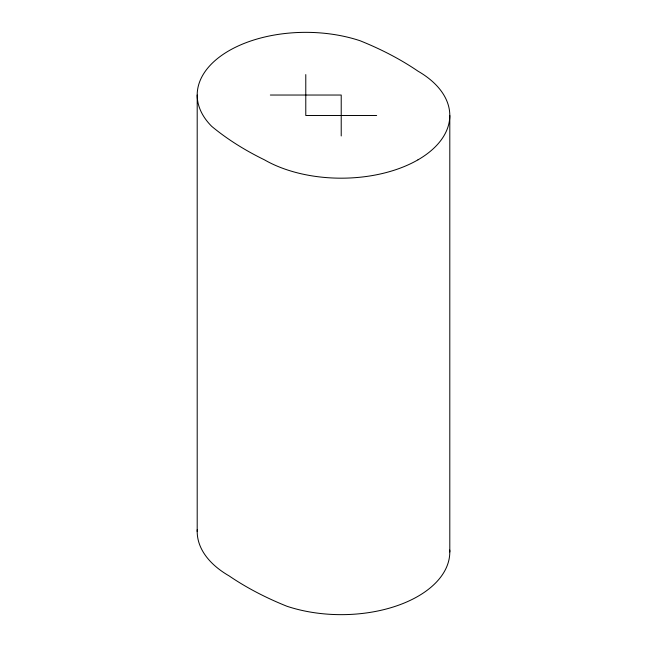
<?xml version="1.0" encoding="UTF-8"?>
<svg xmlns="http://www.w3.org/2000/svg" width="647" height="647" viewBox="0 0 647 647"><rect width="100%" height="100%" fill="white"/><g stroke="black" fill="none" stroke-linecap="round" stroke-linejoin="round"><path stroke-width="0.97" d="M270.349 95.036L341.22 95.036L341.22 135.959M376.651 115.498L305.78 115.498L305.78 74.583M449.802 115.498L449.802 551.964M197.198 95.036L197.198 531.502M197.254 529.586A108.583 62.686 0 0 0 229.006 575.83A299.957 173.178 0 0 0 286.928 606.255A108.583 62.686 0 0 0 396.943 605.77A108.583 62.686 0 0 0 449.746 550.047M417.994 159.825A108.583 62.686 0 0 0 417.994 71.17A299.957 173.178 0 0 0 360.072 40.745A108.583 62.686 0 0 0 229.006 50.709A108.583 62.686 0 0 0 211.747 126.383A299.957 173.178 0 0 0 264.437 159.825A108.583 62.686 0 0 0 417.994 159.825"/></g></svg>
